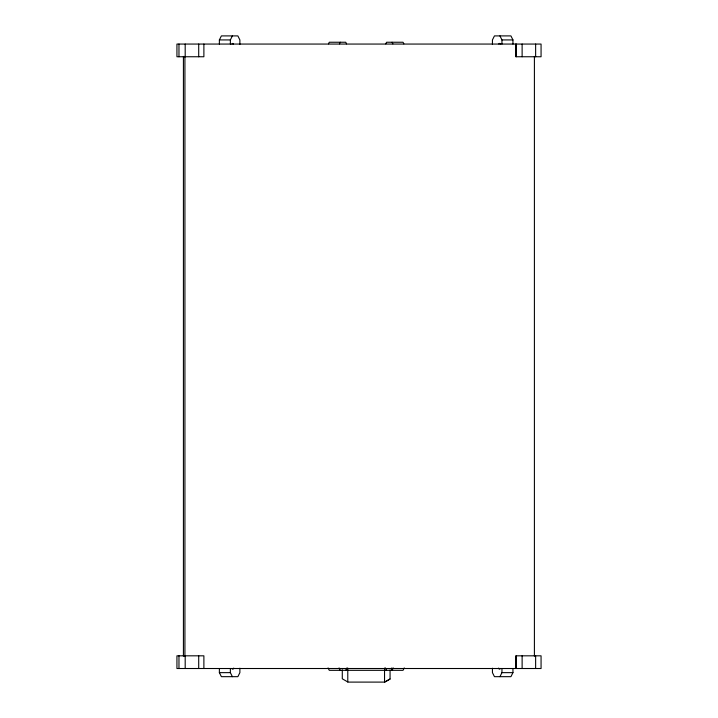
<?xml version="1.0" encoding="UTF-8"?>
<svg xmlns="http://www.w3.org/2000/svg" width="718" height="718" viewBox="0 0 718 718"><rect width="100%" height="100%" fill="white"/><g stroke="black" fill="none" stroke-linecap="round" stroke-linejoin="round"><path stroke-width="1.08" d="M219.376 44.058L219.376 39.93L221.386 35.9L237.873 35.9L239.884 39.93L239.884 44.39M230.37 44.058L230.37 39.93L232.381 35.9M328.467 43.861L329.275 42.245L345.753 42.245L346.561 43.861M339.461 43.861L340.269 42.245M385.763 43.861L386.571 42.245L403.049 42.245L403.857 43.861M345.753 670.325L346.965 667.911M391.857 668.153L392.055 670.325L393.267 667.911M404.261 667.911L403.049 670.325L329.275 670.325L328.063 667.911M499.943 676.67L501.954 672.64L501.954 668.512M512.948 668.512L512.948 672.64L510.929 676.67L494.451 676.67L492.44 672.64L492.44 668.189M390.062 670.073L390.062 679.031L384.758 682.1L348.006 682.1L342.289 678.797L342.289 669.84M390.062 679.031L384.534 682.1L384.534 668.081M219.376 39.93L230.37 39.93M499.943 35.9L501.954 39.93L512.948 39.93L512.948 44.058M219.376 668.512L219.376 672.64L230.37 672.64L232.381 676.67M501.954 672.64L512.948 672.64M512.948 39.93L510.929 35.9L494.451 35.9L492.44 39.93L492.44 44.39M392.055 42.245L392.863 43.861M385.36 667.911L386.571 670.325M339.058 667.911L340.269 670.325M219.376 672.64L221.386 676.67L237.873 676.67L239.884 672.64L239.884 668.189M391.875 668.099L392.055 670.325M535.637 44.058L535.637 56.749M535.637 655.821L535.637 668.512M534.407 56.39L534.407 656.18M522.121 44.058L522.121 56.749M522.121 655.821L522.121 668.512M516.188 44.058L516.188 56.749M516.188 655.821L516.188 668.512M515.82 44.058L515.82 56.749L541.067 56.749L541.067 44.058L176.933 44.058L176.933 56.749L203.885 56.749L203.885 44.058M515.82 668.512L515.82 655.821L541.067 655.821L541.067 668.512L176.933 668.512L176.933 655.821L203.885 655.821L203.885 668.512M501.954 39.93L501.954 44.058M347.781 668.081L347.781 681.974M230.37 668.512L230.37 672.64M198.707 44.058L198.707 56.749M198.707 655.821L198.707 668.512M185.19 44.058L185.19 56.749M185.19 655.821L185.19 668.512M184.921 56.39L184.921 656.18M183.422 56.39L183.422 656.18M178.97 44.058L178.97 56.749M178.97 655.821L178.97 668.512M498.822 43.977A2.172 1.086 90 0 1 500.32 44.058M500.32 668.512A2.172 1.086 90 0 1 498.615 668.09M232.004 44.058A2.172 1.086 -90 0 1 233.494 43.977M233.709 668.09A2.172 1.086 90 0 1 232.004 668.512"/></g></svg>
